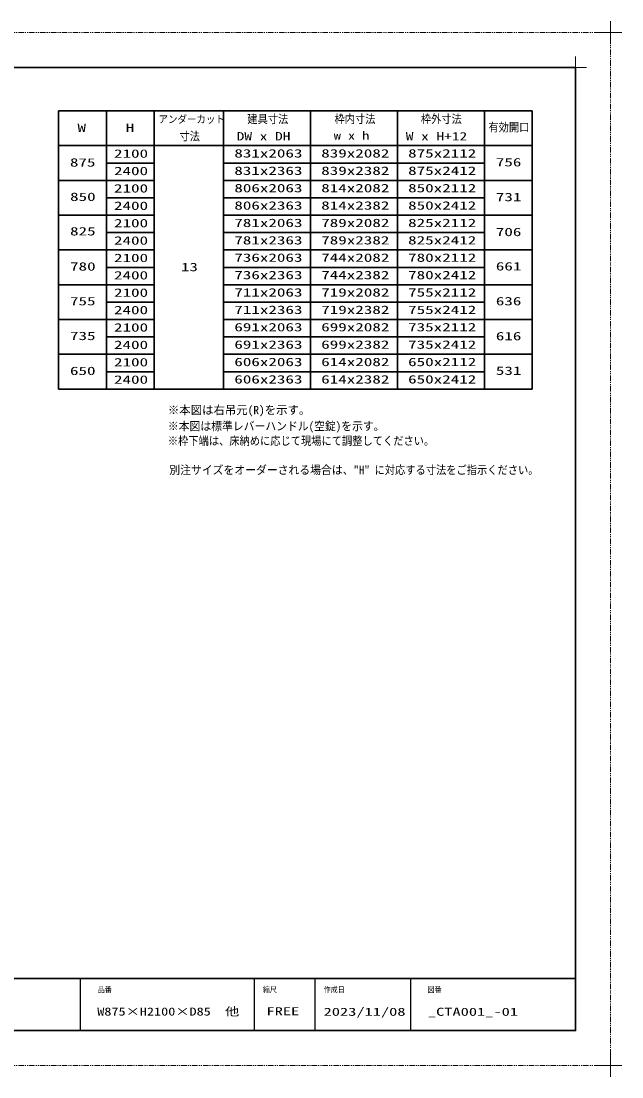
# Model space of a CAD drawing. Units: millimetres, scale not verified. Extents: x -1306 to 1306, y -607 to 607.
# Drawn here: x -291 to 400, y -607 to 607 of the extents above; entities that cross this region are included whole.
import ezdxf
from ezdxf.enums import TextEntityAlignment as Align

# ---------------------------------------------------------------- set-up
doc = ezdxf.new("R2010")
doc.units = ezdxf.units.MM
doc.header["$LTSCALE"] = 5
doc.linetypes.add('USER1', pattern=[2.5, 1.25, -0.25, 0.25, -0.25, 0.25, -0.25])
for name, color, linetype, lineweight in [('0-1_線(白)', 7, 'Continuous', 30), ('0-3_線(黄)', 2, 'Continuous', 15), ('0-7_0', 3, 'Continuous', 25), ('0-8_DEFPOINTS', 7, 'Continuous', 5), ('0-C_陰線', 1, 'USER1', 9), ('0-D_図面枠', 7, 'Continuous', 35), ('0-E_一般', 7, 'Continuous', 5)]:
    doc.layers.add(name, color=color, linetype=linetype, lineweight=lineweight)
doc.styles.add('ＭＳ ゴシック', font='')
doc.styles.get('ＭＳ ゴシック').set_extended_font_data('MS Gothic')

# ---------------------------------------------------------------- blocks, each defined once
blk = doc.blocks.new('グループ-13-1')
at = {"layer": '0-E_一般'}
for p, q in [((62041.6, -14029.5), (62041.6, -13365.5)), ((61709.6, -13697.5), (62373.6, -13697.5))]:
    blk.add_line(p, q, dxfattribs=at)

msp = doc.modelspace()

# ---------------------------------------------------------------- linework, layer by layer
at = {"layer": '0-1_線(白)'}
for p, q in [((-247.964, 504), (-247.964, 184)), ((-247.964, 504), (297.036, 504)), ((-192.964, 504), (-192.964, 184)), ((-137.964, 504), (-137.964, 184)), ((-57.964, 504), (-57.964, 184)), ((42.036, 504), (42.036, 184)), ((142.036, 504), (142.036, 184)), ((242.036, 504), (242.036, 184)), ((297.036, 504), (297.036, 184)), ((-247.964, 464), (297.036, 464)), ((-192.964, 444), (-137.964, 444)), ((-57.964, 444), (242.036, 444)), ((-247.964, 424), (-137.964, 424)), ((-192.964, 404), (-137.964, 404)), ((-57.964, 404), (242.036, 404)), ((-247.964, 384), (-137.964, 384)), ((-192.964, 364), (-137.964, 364)), ((-57.964, 364), (242.036, 364)), ((-247.964, 344), (-137.964, 344)), ((-192.964, 324), (-137.964, 324)), ((-57.964, 324), (242.036, 324)), ((-247.964, 304), (-137.964, 304)), ((-192.964, 284), (-137.964, 284)), ((-57.964, 284), (242.036, 284)), ((-247.964, 264), (-137.964, 264)), ((-192.964, 244), (-137.964, 244)), ((-57.964, 244), (242.036, 244)), ((-247.964, 224), (-137.964, 224)), ((-192.964, 204), (-137.964, 204)), ((-57.964, 204), (242.036, 204)), ((-247.964, 184), (297.036, 184))]:
    msp.add_line(p, q, dxfattribs=at)
for points in [[(-57.964, 424), (42.036, 424), (297.036, 424)], [(-57.964, 384), (42.036, 384), (297.036, 384)], [(-57.964, 344), (42.036, 344), (297.036, 344)], [(-57.964, 304), (42.036, 304), (297.036, 304)], [(-57.964, 264), (42.036, 264), (297.036, 264)], [(-57.964, 224), (42.036, 224), (297.036, 224)]]:
    msp.add_lwpolyline(points, dxfattribs=at)
at = {"layer": '0-7_0', "color": 7}
for p, q in [((-222.964, -494), (-222.964, -554)), ((-22.964, -494), (-22.964, -554)), ((47.036, -494), (47.036, -554)), ((157.036, -494), (157.036, -554))]:
    msp.add_line(p, q, dxfattribs=at)
at = {"layer": '0-8_DEFPOINTS'}
for p, q in [((347.036, 541.55), (347.036, 566.45)), ((334.586, 554), (359.486, 554))]:
    msp.add_line(p, q, dxfattribs=at)
at = {"layer": '0-C_陰線', "color": 4}
for p, q in [((387.036, 594), (-1292.964, 594)), ((387.036, -594), (387.036, 594)), ((387.036, -594), (-1292.964, -594))]:
    msp.add_line(p, q, dxfattribs=at)
at = {"layer": '0-D_図面枠'}
msp.add_line((-1252.964, -494), (347.036, -494), dxfattribs=at)
msp.add_lwpolyline([(-1252.964, -554), (347.036, -554), (347.036, 554), (-1252.964, 554)], close=True, dxfattribs=at)

# ---------------------------------------------------------------- block references
at = {"layer": '0-C_陰線', "xscale": 0.04, "yscale": 0.04}
for p in [(-2094.629, 1141.9), (-2094.629, -46.1)]:
    msp.add_blockref('グループ-13-1', p, dxfattribs=at)

# ---------------------------------------------------------------- texts
at = {"layer": '0-3_線(黄)', "style": 'ＭＳ ゴシック'}
for s, height, width, p in [('アンダーカット', 8.659, 0.9, (-132.952, 487.43)), ('建具寸法', 9.604, 0.9, (-30.772, 486.927)), ('枠内寸法', 9.604, 0.9, (69.562, 487.002)), ('枠外寸法', 9.604, 0.9, (168.954, 487.002)), ('W', 9.604, 1.5, (-226.183, 476.91)), ('H', 9.604, 1.5, (-170.645, 476.91)), ('有効開口', 9.604, 0.9, (246.675, 477.449)), ('寸法', 9.604, 0.9, (-108.813, 467.122)), ('DW x DH', 9.621, 1.35, (-42.982, 467.122)), ('w x h', 9.621, 1.25, (68.747, 467.877)), ('W x H+12', 9.621, 1.35, (151.616, 467.122)), ('2100', 9.604, 1.5, (-184.141, 447.218)), ('831x2063', 9.604, 1.5, (-45.685, 447.491)), ('839x2082', 9.604, 1.5, (54.315, 447.491)), ('875x2112', 9.604, 1.5, (154.315, 447.491)), ('756', 9.604, 1.5, (255.257, 437.277)), ('875', 9.604, 1.5, (-234.86, 437.013)), ('2400', 9.604, 1.5, (-184.141, 427.218)), ('831x2363', 9.604, 1.5, (-45.685, 427.491)), ('839x2382', 9.604, 1.5, (54.315, 427.491)), ('875x2412', 9.604, 1.5, (154.315, 427.491)), ('2100', 9.604, 1.5, (-184.141, 407.218)), ('806x2063', 9.604, 1.5, (-45.685, 407.491)), ('814x2082', 9.604, 1.5, (54.315, 407.491)), ('850x2112', 9.604, 1.5, (154.315, 407.491)), ('850', 9.604, 1.5, (-234.718, 397.52)), ('731', 9.604, 1.5, (255.257, 397.251)), ('2400', 9.604, 1.5, (-184.141, 387.218)), ('806x2363', 9.604, 1.5, (-45.685, 387.491)), ('814x2382', 9.604, 1.5, (54.315, 387.491)), ('850x2412', 9.604, 1.5, (154.315, 387.491)), ('2100', 9.604, 1.5, (-184.141, 367.218)), ('781x2063', 9.604, 1.5, (-45.685, 367.491)), ('789x2082', 9.604, 1.5, (54.315, 367.491)), ('825x2112', 9.604, 1.5, (154.315, 367.491)), ('825', 9.604, 1.5, (-234.718, 357.854)), ('706', 9.604, 1.5, (255.257, 357.032)), ('2400', 9.604, 1.5, (-184.141, 347.218)), ('781x2363', 9.604, 1.5, (-45.685, 347.491)), ('789x2382', 9.604, 1.5, (54.315, 347.491)), ('825x2412', 9.604, 1.5, (154.315, 347.491)), ('780', 9.604, 1.5, (-234.718, 317.38)), ('2100', 9.604, 1.5, (-184.141, 327.218)), ('13', 9.604, 1.5, (-107.184, 316.702)), ('736x2063', 9.604, 1.5, (-45.685, 327.491)), ('744x2082', 9.604, 1.5, (54.315, 327.491)), ('780x2112', 9.604, 1.5, (154.315, 327.491)), ('661', 9.604, 1.5, (255.257, 317.553)), ('2400', 9.604, 1.5, (-184.141, 307.218)), ('736x2363', 9.604, 1.5, (-45.685, 307.491)), ('744x2382', 9.604, 1.5, (54.315, 307.491)), ('780x2412', 9.604, 1.5, (154.315, 307.491)), ('2100', 9.604, 1.5, (-184.141, 287.218)), ('711x2063', 9.604, 1.5, (-45.685, 287.491)), ('719x2082', 9.604, 1.5, (54.315, 287.491)), ('755x2112', 9.604, 1.5, (154.315, 287.491)), ('755', 9.604, 1.5, (-234.812, 277.443)), ('2400', 9.604, 1.5, (-184.141, 267.218)), ('711x2363', 9.604, 1.5, (-45.685, 267.491)), ('719x2382', 9.604, 1.5, (54.315, 267.491)), ('755x2412', 9.604, 1.5, (154.315, 267.491)), ('636', 9.604, 1.5, (255.257, 277.428)), ('2100', 9.604, 1.5, (-184.141, 247.218)), ('691x2063', 9.604, 1.5, (-45.685, 247.491)), ('699x2082', 9.604, 1.5, (54.315, 247.491)), ('735x2112', 9.604, 1.5, (154.315, 247.491)), ('735', 9.604, 1.5, (-234.812, 237.477)), ('616', 9.604, 1.5, (255.257, 237.233)), ('2400', 9.604, 1.5, (-184.141, 227.218)), ('691x2363', 9.604, 1.5, (-45.685, 227.491)), ('699x2382', 9.604, 1.5, (54.315, 227.491)), ('735x2412', 9.604, 1.5, (154.315, 227.491)), ('2100', 9.604, 1.5, (-184.141, 207.218)), ('606x2063', 9.604, 1.5, (-45.685, 207.491)), ('614x2082', 9.604, 1.5, (54.315, 207.491)), ('650x2112', 9.604, 1.5, (154.315, 207.491)), ('650', 9.604, 1.5, (-234.812, 197.272)), ('531', 9.604, 1.5, (255.257, 197.417)), ('2400', 9.604, 1.5, (-184.141, 187.218)), ('606x2363', 9.604, 1.5, (-45.685, 187.491)), ('614x2382', 9.604, 1.5, (54.315, 187.491)), ('650x2412', 9.604, 1.5, (154.315, 187.491)), ('※本図は標準レバーハンドル(空錠)を示す。', 9.621, 0.95, (-122.195, 133.574)), ('※枠下端は、床納めに応じて現場にて調整してください。', 9.604, 0.9, (-122.195, 116.726)), ('別注サイズをオーダーされる場合は、"H"', 9.621, 0.95, (-120.502, 83.193)), ('に対応する寸法をご指示ください。', 9.604, 0.9, (115.69, 83.193))]:
    msp.add_text(s, height=height, dxfattribs=dict(at, width=width)).set_placement(p, align=Align.BOTTOM_LEFT)
msp.add_text('※本図は右吊元(R)を示す。', height=9.621, dxfattribs=at).set_placement((-122.195, 152.146), align=Align.BOTTOM_LEFT)
at = {"layer": '0-D_図面枠', "style": 'ＭＳ ゴシック'}
for s, height, width, p in [('品番', 6.452, 0.9, (-202.964, -512.073)), ('縮尺', 6.452, 0.9, (-12.964, -512.038)), ('作成日', 6.452, 0.9, (57.036, -511.963)), ('図番', 6.452, 0.9, (176.633, -512.073)), ('W875×H2100×D85\u3000他', 9.236, 1.3, (-203.459, -539.518)), ('FREE', 9.238, 1.5, (-8.665, -539.129)), ('2023/11/08', 9.238, 1.5, (57.036, -539.776)), ('_CTA001_-01', 9.238, 1.5, (177.071, -539.776))]:
    msp.add_text(s, height=height, dxfattribs=dict(at, width=width)).set_placement(p, align=Align.BOTTOM_LEFT)

doc.saveas('drawing.dxf')
